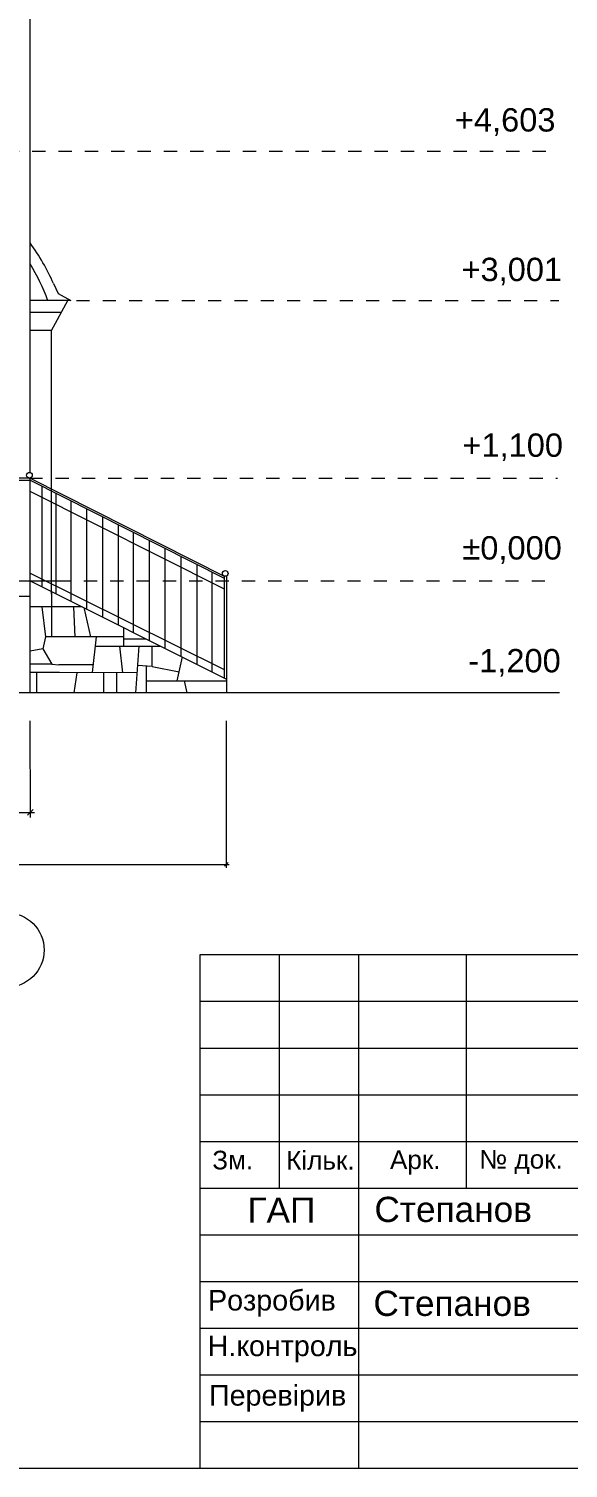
# Model space of a CAD drawing. Header units: millimetres. Extents: x -490789 to -449459, y 209001 to 327650.
# Drawn here: x -469914 to -464133, y 299250 to 314665 of the extents above; entities that cross this region are included whole.
import ezdxf

# ---------------------------------------------------------------- set-up
doc = ezdxf.new("R2010")
doc.units = ezdxf.units.MM
doc.header["$MEASUREMENT"] = 0
doc.linetypes.add('Штриховая', pattern=[282.222223, 141.111112, -141.111112])
for name, color, linetype, lineweight in [('0_Ном._пера__25', 25, 'Continuous', 18), ('0_Ном._пера__7_Ном._пера__15_Ном._пера__15', 15, 'Continuous', 18), ('0_Ном._пера__7_Ном._пера__16_Ном._пера__16', 16, 'Continuous', 18), ('0_Ном._пера__7_Ном._пера__7_Ном._пера__7', 7, 'Continuous', 18), ('0_Ном._пера__85', 85, 'Continuous', 18), ('0_Ном_пера__13_Ном_пера__13_Ном_пера__13_Ном_пера__13_Ном_пера__13_Ном_пера__13_Ном_пера__13_Ном_пера__13_Ном_пера__13_Ном._пера__13_Ном_пера__13_Ном_пера__13_Ном_пера__13_Ном_пера__13_Ном_пера__13_Ном_пера__13_Ном_пера__13_Ном_пера__13_Ном_пера__13_Ном_4_Ном._пера__13', 13, 'Continuous', 18), ('0_Ном_пера__15_Ном_пера__15_Ном_пера__15_Ном_пера__15_Ном_пера__15_Ном_пера__15_Ном_пера__15_Ном_пера__15_Ном_пера__15_Ном._пера__15_Ном_пера__15_Ном_пера__15_Ном_пера__15_Ном_пера__15_Ном_пера__15_Ном_пера__15_Ном_пера__15_Ном_пера__15_Ном_пера__15_Ном_3_Ном._пера__15', 15, 'Continuous', 18), ('0_Ном_пера__7_Ном_пера__7_Ном_пера__7_Ном_пера__7_Ном_пера__7_Ном_пера__7_Ном_пера__7_Ном_пера__7_Ном_пера__7_Ном_пера__7_Ном_пера__7_Ном_пера__7_Ном_пера__7_Ном_пера__7_Ном_пера__7_Ном._пера__7_Ном._пера__7_Ном._пера__7_Ном._пера__7_Ном._пера__7_Ном._пера__7', 7, 'Continuous', 18), ('0_Ном_пера__7_Ном_пера__7_Ном_пера__7_Ном_пера__7_Ном_пера__7_Ном_пера__7_Ном_пера__7_Ном_пера__7_Ном_пера__7_Ном_пера__7_Ном_пера__7_Ном_пера__7_Ном_пера__7_Ном_пера__7_Ном_пера__7_Ном_пера__7_Ном_пера__7_Ном_пера__7_Ном_пера__7_Ном_пера__7_Ном_пера__7_C_Ном._пера__15', 15, 'Continuous', 18), ('11EXPLICACIA_Ном_пера__7_Ном_пера__7_Ном_пера__7_Ном_пера__7_Ном_пера__7_Ном_пера__7_Ном_пера__7_Ном_пера__7_Ном_пера__7_Ном_пера__7_Ном._пера__7_Ном_пера__7_Ном._пера__7_Ном_пера__7_Ном._пера__7_Ном_пера__7_Ном_пера__7_Ном_пера__7_Ном_пера__7_Ном._пера_8_Ном._пера__7', 7, 'Continuous', 18), ('1_Ном_пера__7_Ном_пера__7_Ном_пера__7_Ном_пера__7_Ном_пера__7_Ном_пера__7_Ном_пера__7_Ном_пера__7_Ном_пера__7_Ном_пера__7_Ном._пера__7_Ном_пера__7_Ном._пера__7_Ном_пера__7_Ном._пера__7_Ном_пера__7_Ном_пера__7_Ном_пера__7_Ном_пера__7_Ном._пера__7_Ном._пе_2_Ном._пера__7', 7, 'Continuous', 18), ('axis_Ном_пера__7_Ном_пера__7_Ном_пера__7_Ном_пера__7_Ном_пера__7_Ном_пера__7_Ном_пера__7_Ном_пера__7_Ном_пера__7_Ном_пера__7_Ном._пера__7_Ном_пера__7_Ном._пера__7_Ном_пера__7_Ном._пера__7_Ном_пера__7_Ном_пера__7_Ном_пера__7_Ном_пера__7_Ном._пера__7_Ном._D_Ном._пера__7', 7, 'Continuous', 18), ('Line 0.25_Ном_пера__7_Ном_пера__7_Ном_пера__7_Ном_пера__7_Ном_пера__7_Ном_пера__7_Ном_пера__7_Ном_пера__7_Ном_пера__7_Ном_пера__7_Ном_пера__7_Ном._пера__7_Ном._пера__7_Ном._пера__7_Ном._пера__7_Ном._пера__102_Ном._пера__102', 102, 'Continuous', 18), ('Опалубка_Ном_пера__7_Ном_пера__7_Ном_пера__7_Ном_пера__7_Ном_пера__7_Ном_пера__7_Ном_пера__7_Ном_пера__7_Ном_пера__7_Ном_пера__7_Ном_пера__1_Ном_пера__1_Ном_пера__1_Ном_пера__1_Ном_пера__1_Ном_пера__1_Ном_пера__1_Ном_пера__1_Ном_пера__1_Ном_пера__1_Ном__4_Ном._пера__25', 25, 'Continuous', 18), ('Опалубка_Ном_пера__7_Ном_пера__7_Ном_пера__7_Ном_пера__7_Ном_пера__7_Ном_пера__7_Ном_пера__7_Ном_пера__7_Ном_пера__7_Ном_пера__7_Ном_пера__1_Ном_пера__1_Ном_пера__1_Ном_пера__1_Ном_пера__1_Ном_пера__1_Ном_пера__1_Ном_пера__1_Ном_пера__1_Ном_пера__1_Ном__4_Ном._пера__65', 65, 'Continuous', 18), ('Опалубка_Ном_пера__7_Ном_пера__7_Ном_пера__7_Ном_пера__7_Ном_пера__7_Ном_пера__7_Ном_пера__7_Ном_пера__7_Ном_пера__7_Ном_пера__7_Ном_пера__1_Ном_пера__1_Ном_пера__1_Ном_пера__1_Ном_пера__1_Ном_пера__1_Ном_пера__1_Ном_пера__1_Ном_пера__1_Ном_пера__1_Ном__4_Ном._пера__85', 85, 'Continuous', 18)]:
    doc.layers.add(name, color=color, linetype=linetype, lineweight=lineweight)
doc.layers.add('Опалубка_Ном_пера__7_Ном_пера__7_Ном_пера__7_Ном_пера__7_Ном_пера__7_Ном_пера__7_Ном_пера__7_Ном_пера__7_Ном_пера__7_Ном_пера__7_Ном_пера__1_Ном_пера__1_Ном_пера__1_Ном_пера__1_Ном_пера__1_Ном_пера__1_Ном_пера__1_Ном_пера__1_Ном_пера__1_Ном_пера__1_Ном__4', color=7, linetype='Continuous')
doc.styles.add('СГЕНЕРИР_СТИЛЬ_1', font='')
doc.styles.get('СГЕНЕРИР_СТИЛЬ_1').set_extended_font_data('Arial')
doc.dimstyles.new('СГЕНЕРИР_СТИЛЬ__3', dxfattribs={"dimtxt": 250, "dimasz": 39.04812, "dimexe": 0.18, "dimexo": 300, "dimgap": 0.09, "dimtad": 1, "dimtih": 1, "dimtoh": 1, "dimdec": 0, "dimzin": 0, "dimdsep": 46, "dimtxsty": 'СГЕНЕРИР_СТИЛЬ_1', "dimblk": 'ARROWHEAD_6', "dimblk1": 'ARROWHEAD_6', "dimblk2": 'ARROWHEAD_6', "dimcen": 0.09, "dimclrd": 85, "dimclre": 85, "dimclrt": 25, "dimazin": 0, "dimtfac": 1, "dimtdec": 4, "dimtmove": 0, "dimatfit": 3, "dimfxl": 0, "dimtolj": 1, "dimtzin": 0, "dimarcsym": 0})
doc.dimstyles.new('СГЕНЕРИР_СТИЛЬ__4', dxfattribs={"dimtxt": 250, "dimasz": 57, "dimexe": 0.18, "dimexo": 300, "dimgap": 0.09, "dimtad": 1, "dimtih": 1, "dimtoh": 1, "dimdec": 0, "dimzin": 0, "dimdsep": 46, "dimtxsty": 'СГЕНЕРИР_СТИЛЬ_1', "dimblk": 'ARROWHEAD_6', "dimblk1": 'ARROWHEAD_6', "dimblk2": 'ARROWHEAD_6', "dimcen": 0.09, "dimclrd": 85, "dimclre": 85, "dimclrt": 25, "dimazin": 0, "dimtfac": 1, "dimtdec": 4, "dimtmove": 0, "dimatfit": 3, "dimfxl": 0, "dimtolj": 1, "dimtzin": 0, "dimarcsym": 0})

# ---------------------------------------------------------------- blocks, each defined once
blk = doc.blocks.new('*D10')
at = {"layer": '0_Ном._пера__85', "linetype": 'Continuous'}
for p, q in [((-480245, 305679), (-480245, 307254)), ((-467796, 305679), (-467796, 307254)), ((-480276, 305717), (-480245, 305717)), ((-480224, 305738), (-480265, 305697)), ((-480245, 305717), (-467796, 305717)), ((-467817, 305697), (-467776, 305738)), ((-467796, 305717), (-467765, 305717))]:
    blk.add_line(p, q, dxfattribs=at)
at = {"layer": '0_Ном._пера__25', "insert": (-474543, 305767), "char_height": 250, "attachment_point": 7, "style": 'СГЕНЕРИР_СТИЛЬ_1'}
blk.add_mtext('\\A1;{\\fArial|b0|i0|c204|p38;12\xa0449}', dxfattribs=at)
blk = doc.blocks.new('ARROWHEAD_6')
at = {"color": 0, "linetype": 'Continuous', "lineweight": 0}
for p, q in [((0, 0), (-1, 0)), ((-0.5, -0.5), (0.5, 0.5))]:
    blk.add_line(p, q, dxfattribs=at)
blk = doc.blocks.new('*D11')
at = {"layer": 'Опалубка_Ном_пера__7_Ном_пера__7_Ном_пера__7_Ном_пера__7_Ном_пера__7_Ном_пера__7_Ном_пера__7_Ном_пера__7_Ном_пера__7_Ном_пера__7_Ном_пера__1_Ном_пера__1_Ном_пера__1_Ном_пера__1_Ном_пера__1_Ном_пера__1_Ном_пера__1_Ном_пера__1_Ном_пера__1_Ном_пера__1_Ном__4_Ном._пера__65', "linetype": 'Continuous'}
for p, q in [((-478052, 306301), (-478112, 306241)), ((-469927, 306244), (-469867, 306304))]:
    blk.add_line(p, q, dxfattribs=at)
at = {"layer": 'Опалубка_Ном_пера__7_Ном_пера__7_Ном_пера__7_Ном_пера__7_Ном_пера__7_Ном_пера__7_Ном_пера__7_Ном_пера__7_Ном_пера__7_Ном_пера__7_Ном_пера__1_Ном_пера__1_Ном_пера__1_Ном_пера__1_Ном_пера__1_Ном_пера__1_Ном_пера__1_Ном_пера__1_Ном_пера__1_Ном_пера__1_Ном__4_Ном._пера__85', "linetype": 'Continuous'}
for p, q in [((-478082, 306215), (-478083, 307250)), ((-469897, 306218), (-469898, 307254)), ((-478127, 306271), (-478082, 306271)), ((-478082, 306271), (-469897, 306274)), ((-469897, 306274), (-469852, 306274))]:
    blk.add_line(p, q, dxfattribs=at)
at = {"layer": 'Опалубка_Ном_пера__7_Ном_пера__7_Ном_пера__7_Ном_пера__7_Ном_пера__7_Ном_пера__7_Ном_пера__7_Ном_пера__7_Ном_пера__7_Ном_пера__7_Ном_пера__1_Ном_пера__1_Ном_пера__1_Ном_пера__1_Ном_пера__1_Ном_пера__1_Ном_пера__1_Ном_пера__1_Ном_пера__1_Ном_пера__1_Ном__4_Ном._пера__25', "insert": (-474417, 306322), "char_height": 250, "attachment_point": 7, "rotation": 0.0214, "style": 'СГЕНЕРИР_СТИЛЬ_1'}
blk.add_mtext('\\A1;{\\fArial|b0|i0|c204|p38;8\xa0185}', dxfattribs=at)

msp = doc.modelspace()

# ---------------------------------------------------------------- linework, layer by layer
at = {"layer": '0_Ном._пера__7_Ном._пера__15_Ном._пера__15', "linetype": 'Continuous'}
for p, q in [((-469894.2, 309710.4), (-467820.4, 308666)), ((-469898, 308834.9), (-467820.4, 307802.4)), ((-469669.4, 308639), (-469669.6, 308154.5)), ((-468897.2, 308154.5), (-469734.3, 308154.5)), ((-468940.9, 308052.8), (-468910.5, 307769.5)), ((-468592.6, 307835), (-468750.2, 307845.7)), ((-468657.1, 307839.4), (-468657.1, 307553.5)), ((-468973.3, 307769.7), (-468973.3, 307553.5)), ((-468592.6, 307835), (-468302.2, 307779.2)), ((-468657.1, 307682.8), (-467796.1, 307682.8))]:
    msp.add_line(p, q, dxfattribs=at)
for centre in [(-469906.3, 309883.9), (-467808.4, 308832.2)]:
    msp.add_circle(centre, 30.5, dxfattribs=at)
at = {"layer": '0_Ном._пера__7_Ном._пера__16_Ном._пера__16', "linetype": 'Continuous'}
for p, q in [((-469894.2, 309853.4), (-476351.6, 309853.4)), ((-469898, 309853.4), (-467819.2, 308803.4)), ((-469772.5, 308474.9), (-469734.3, 308154.5)), ((-469734.3, 308154.5), (-469761.9, 308025.7)), ((-469761.9, 308025.7), (-469898, 308000.8)), ((-469761.9, 308025.7), (-469665.9, 307862.2)), ((-469203.8, 308051.9), (-468497.8, 308052.8)), ((-468897.2, 308131.6), (-468656.7, 308131.6)), ((-468736.1, 308052.8), (-468770.1, 307553.5)), ((-469665.9, 307862.2), (-469898, 307862.2)), ((-469665.9, 307862.2), (-469589.9, 307852.3)), ((-469583.5, 307771.6), (-469898, 307771.6)), ((-469829.4, 307771.6), (-469829.4, 307553.5))]:
    msp.add_line(p, q, dxfattribs=at)
at = {"layer": '0_Ном._пера__7_Ном._пера__7_Ном._пера__7', "linetype": 'Continuous'}
for p, q in [((-469898, 309913.2), (-469898, 315930.6)), ((-469648.9, 311935.7), (-469598.5, 311831.8)), ((-469463, 311754.1), (-469898, 311754.1)), ((-469670.5, 311433.4), (-469496.3, 311754.1)), ((-469598.5, 311831.8), (-469463, 311754.1)), ((-469564.5, 311628.5), (-469898, 311628.5)), ((-469670.5, 311433.4), (-469898, 311433.4)), ((-469670.5, 308609.8), (-469670.5, 311433.4)), ((-469898, 308753.4), (-469898, 309853.4)), ((-469898, 307553.5), (-469898, 309851.7)), ((-469898, 307553.5), (-469898, 309851.7)), ((-471672.5, 309832.5), (-469898, 309832.5)), ((-469898, 309832.5), (-467819.2, 308781)), ((-469775.3, 309770.7), (-469775.3, 308692)), ((-469623.7, 309694), (-469623.7, 308616.2)), ((-469463.8, 309613.1), (-469463.8, 308541.3)), ((-469294.1, 309527.2), (-469294.1, 308452.9)), ((-469124.3, 309441.3), (-469124.3, 308366.2)), ((-468954.5, 309355.4), (-468954.5, 308281.3)), ((-468794.2, 309274.3), (-468794.2, 308201.1)), ((-469623.7, 309187.8), (-469623.7, 308618)), ((-468624.4, 309188.4), (-468624.4, 308116.1)), ((-468454.6, 309102.5), (-468454.6, 308031.2)), ((-468284.9, 309016.6), (-468284.9, 307946.2)), ((-468112, 308929.2), (-468112, 307861)), ((-467952.4, 308845.9), (-467952.4, 307779.8)), ((-467819.2, 308803.6), (-467819.2, 307713.2)), ((-467796.1, 308804.3), (-467796.1, 307703.1)), ((-478082.2, 308753.4), (-469610.9, 308753.4)), ((-469898, 308753.4), (-467796.1, 307701.6)), ((-471536.1, 308589.7), (-469898, 308589.7)), ((-469898, 307553.5), (-469898, 308589.7)), ((-464226.3, 307553.5), (-480942.5, 307553.5))]:
    msp.add_line(p, q, dxfattribs=at)
for centre, radius, start, end in [((-471822.9, 310981.5), 2374.1, 23.69773, 35.82725), ((-471823.2, 310981.4), 2250.3, 20.0639, 31.178)]:
    msp.add_arc(centre, radius, start, end, dxfattribs=at)
at = {"layer": '0_Ном_пера__13_Ном_пера__13_Ном_пера__13_Ном_пера__13_Ном_пера__13_Ном_пера__13_Ном_пера__13_Ном_пера__13_Ном_пера__13_Ном._пера__13_Ном_пера__13_Ном_пера__13_Ном_пера__13_Ном_пера__13_Ном_пера__13_Ном_пера__13_Ном_пера__13_Ном_пера__13_Ном_пера__13_Ном_4_Ном._пера__13', "linetype": 'Continuous'}
for p, q in [((-468755.5, 307769), (-469583.5, 307771.6)), ((-469399.1, 307768.9), (-469429.3, 307553.5))]:
    msp.add_line(p, q, dxfattribs=at)
at = {"layer": '0_Ном_пера__15_Ном_пера__15_Ном_пера__15_Ном_пера__15_Ном_пера__15_Ном_пера__15_Ном_пера__15_Ном_пера__15_Ном_пера__15_Ном._пера__15_Ном_пера__15_Ном_пера__15_Ном_пера__15_Ном_пера__15_Ном_пера__15_Ном_пера__15_Ном_пера__15_Ном_пера__15_Ном_пера__15_Ном_3_Ном._пера__15', "linetype": 'Continuous'}
for p, q in [((-469341.3, 308474.9), (-469898, 308474.9)), ((-469433.4, 308474.9), (-469419.6, 308150.1)), ((-469324.6, 308466.5), (-469253, 308154.5)), ((-469192.9, 308154.5), (-469233.8, 307770.5)), ((-468897.2, 308252.6), (-468897.2, 308052.8)), ((-469224.9, 307853.8), (-469589.9, 307852.3)), ((-469113.8, 307768.9), (-469113.8, 307553.5))]:
    msp.add_line(p, q, dxfattribs=at)
at = {"layer": '0_Ном_пера__7_Ном_пера__7_Ном_пера__7_Ном_пера__7_Ном_пера__7_Ном_пера__7_Ном_пера__7_Ном_пера__7_Ном_пера__7_Ном_пера__7_Ном_пера__7_Ном_пера__7_Ном_пера__7_Ном_пера__7_Ном_пера__7_Ном_пера__7_Ном_пера__7_Ном_пера__7_Ном_пера__7_Ном_пера__7_Ном_пера__7_C_Ном._пера__15', "linetype": 'Continuous'}
for p, q in [((-468592.6, 307835), (-468592.6, 308052.7)), ((-468323.2, 307682.8), (-468267.8, 307937.7)), ((-467796.1, 307754.1), (-467796.1, 307553.5)), ((-468248.5, 307682.8), (-468220.7, 307553.5))]:
    msp.add_line(p, q, dxfattribs=at)
at = {"layer": '11EXPLICACIA_Ном_пера__7_Ном_пера__7_Ном_пера__7_Ном_пера__7_Ном_пера__7_Ном_пера__7_Ном_пера__7_Ном_пера__7_Ном_пера__7_Ном_пера__7_Ном._пера__7_Ном_пера__7_Ном._пера__7_Ном_пера__7_Ном._пера__7_Ном_пера__7_Ном_пера__7_Ном_пера__7_Ном_пера__7_Ном._пера_8_Ном._пера__7', "linetype": 'Continuous'}
for p, q in [((-468075.6, 299250.1), (-468075.6, 304750.1)), ((-468075.6, 304750.1), (-449575.6, 304750.1)), ((-467228.3, 302250.1), (-467228.3, 304750.1)), ((-466375.6, 302250.1), (-466375.6, 304750.1)), ((-465222.4, 302250.1), (-465222.4, 304750.1)), ((-468071, 304250.1), (-461571, 304250.1)), ((-468073.3, 303750.1), (-449575.6, 303750.1)), ((-468073.3, 303250.1), (-461573.3, 303250.1)), ((-468073.3, 302750.1), (-461573.3, 302750.1)), ((-468075.6, 302250.1), (-449575.6, 302250.1)), ((-466375.6, 299250.1), (-466375.6, 302250.1)), ((-468075.6, 301750.1), (-461575.6, 301750.1)), ((-468075.6, 301250.1), (-461575.6, 301250.1)), ((-468075.6, 300750.1), (-449575.6, 300750.1)), ((-468075.6, 300250.1), (-461575.6, 300250.1)), ((-468075.6, 299750.1), (-461575.6, 299750.1)), ((-489915.6, 299250.1), (-449575.6, 299250.1))]:
    msp.add_line(p, q, dxfattribs=at)
at = {"layer": 'axis_Ном_пера__7_Ном_пера__7_Ном_пера__7_Ном_пера__7_Ном_пера__7_Ном_пера__7_Ном_пера__7_Ном_пера__7_Ном_пера__7_Ном_пера__7_Ном._пера__7_Ном_пера__7_Ном._пера__7_Ном_пера__7_Ном._пера__7_Ном_пера__7_Ном_пера__7_Ном_пера__7_Ном_пера__7_Ном._пера__7_Ном._D_Ном._пера__7', "linetype": 'Continuous'}
msp.add_circle((-470149.3, 304799.5), 400, dxfattribs=at)
at = {"layer": 'Line 0.25_Ном_пера__7_Ном_пера__7_Ном_пера__7_Ном_пера__7_Ном_пера__7_Ном_пера__7_Ном_пера__7_Ном_пера__7_Ном_пера__7_Ном_пера__7_Ном_пера__7_Ном._пера__7_Ном._пера__7_Ном._пера__7_Ном._пера__7_Ном._пера__102_Ном._пера__102', "linetype": 'Штриховая'}
for p, q in [((-473828.4, 313355.5), (-464234.3, 313355.5)), ((-473828.4, 313355.5), (-464234.3, 313355.5)), ((-469403.4, 311754.1), (-464234.3, 311754.1)), ((-469908.5, 309853.4), (-464249.3, 309853.4)), ((-469886.7, 308753.4), (-464249.3, 308753.4))]:
    msp.add_line(p, q, dxfattribs=at)

# ---------------------------------------------------------------- texts
at = {"layer": '0_Ном_пера__7_Ном_пера__7_Ном_пера__7_Ном_пера__7_Ном_пера__7_Ном_пера__7_Ном_пера__7_Ном_пера__7_Ном_пера__7_Ном_пера__7_Ном_пера__7_Ном_пера__7_Ном_пера__7_Ном_пера__7_Ном_пера__7_Ном._пера__7_Ном._пера__7_Ном._пера__7_Ном._пера__7_Ном._пера__7_Ном._пера__7', "linetype": 'Continuous', "char_height": 250, "attachment_point": 7, "style": 'СГЕНЕРИР_СТИЛЬ_1'}
for s, insert in [('\\A1;{\\fArial|b0|i0|c204|p38;+4,603}', (-465347.4, 313518.2)), ('\\A1;{\\fArial|b0|i0|c204|p38;+3,001}', (-465276.6, 311916.8)), ('\\A1;{\\fArial|b0|i0|c204|p38;+1,100}', (-465266.9, 310034.8)), ('\\A1;{\\fArial|b0|i0|c204|p38;±0,000}', (-465266.9, 308934.8)), ('\\A1;{\\fArial|b0|i0|c204|p38;±0,000}', (-465266.9, 308934.8)), ('\\A1;{\\fArial|b0|i0|c204|p38;-1,200}', (-465203.3, 307726.7))]:
    msp.add_mtext(s, dxfattribs=dict(at, insert=insert))
at = {"layer": '1_Ном_пера__7_Ном_пера__7_Ном_пера__7_Ном_пера__7_Ном_пера__7_Ном_пера__7_Ном_пера__7_Ном_пера__7_Ном_пера__7_Ном_пера__7_Ном._пера__7_Ном_пера__7_Ном._пера__7_Ном_пера__7_Ном._пера__7_Ном_пера__7_Ном_пера__7_Ном_пера__7_Ном_пера__7_Ном._пера__7_Ном._пе_2_Ном._пера__7', "linetype": 'Continuous', "attachment_point": 4, "style": 'СГЕНЕРИР_СТИЛЬ_1'}
for s, insert, char_height in [('\\A1;{\\fArial|b0|i0|c204|p38;Зм.}', (-467947.2, 302548.7), 200), ('\\A1;{\\fArial|b0|i0|c204|p38;Кільк.}', (-467155.1, 302546.3), 200), ('\\A1;{\\fArial|b0|i0|c204|p38;Арк.}', (-466042.8, 302523.9), 200), ('\\A1;{\\fArial|b0|i0|c204|p38;№ док.}', (-465086.3, 302529.6), 200), ('\\A1;{\\fArial|b0|i0|c204|p38;ГАП}', (-467570.2, 302014), 270), ('\\A1;{\\fArial|b0|i0|c204|p38;Степанов}', (-466209.4, 302019.9), 270), ('\\A1;{\\fArial|b0|i0|c204|p38;Розробив}', (-467993, 301015.7), 220), ('\\A1;{\\fArial|b0|i0|c204|p38;Степанов}', (-466220.5, 301014), 270), ('\\A1;{\\fArial|b0|i0|c204|p38;Н.контроль}', (-467996, 300527.4), 220), ('\\A1;{\\fArial|b0|i0|c204|p38;Перевірив}', (-467982.4, 299997.1), 220)]:
    msp.add_mtext(s, dxfattribs=dict(at, insert=insert, char_height=char_height))

# ---------------------------------------------------------------- dimensions: what is measured, and where the dimension line sits
at = {"color": 85, "linetype": 'Continuous', "lineweight": 18}
dim = msp.add_linear_dim(base=(-467796.1, 305717.2), p1=(-480244.8, 307553.5), p2=(-467796.1, 307553.5), dimstyle='СГЕНЕРИР_СТИЛЬ__3', dxfattribs=at)
dim.commit()
dim.dimension.update_dxf_attribs({"geometry": '*D10', "text_midpoint": (-474020.4, 305892.2), "dimtype": 160})
at = {"layer": 'Опалубка_Ном_пера__7_Ном_пера__7_Ном_пера__7_Ном_пера__7_Ном_пера__7_Ном_пера__7_Ном_пера__7_Ном_пера__7_Ном_пера__7_Ном_пера__7_Ном_пера__1_Ном_пера__1_Ном_пера__1_Ном_пера__1_Ном_пера__1_Ном_пера__1_Ном_пера__1_Ном_пера__1_Ном_пера__1_Ном_пера__1_Ном__4', "color": 85, "linetype": 'Continuous', "lineweight": 18}
dim = msp.add_linear_dim(base=(-469897.5, 306274), p1=(-478083, 307550.4), p2=(-469898, 307553.5), angle=0.0214, dimstyle='СГЕНЕРИР_СТИЛЬ__4', dxfattribs=at)
dim.commit()
dim.dimension.update_dxf_attribs({"geometry": '*D11', "text_midpoint": (-473990, 306447.4), "dimtype": 160, "text_rotation": 0.0214})

doc.saveas('drawing.dxf')
